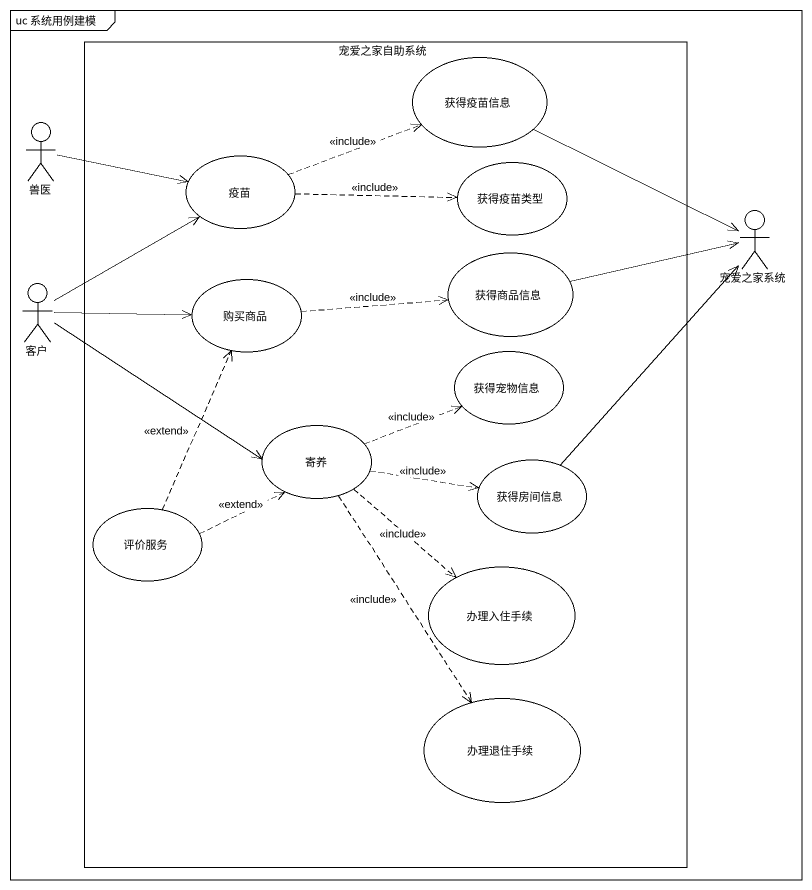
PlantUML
@startuml
mainframe uc 系统用例建模
rectangle 宠爱之家自助系统 {
  usecase 获得疫苗信息
  usecase 疫苗
  usecase 获得疫苗类型
  usecase 购买商品
  usecase 获得商品信息
  usecase 获得宠物信息
  usecase 寄养
  usecase 获得房间信息
  usecase 评价服务
  usecase 办理入住手续
  usecase 办理退住手续
}
actor 兽医
actor 宠爱之家系统
actor 客户
获得疫苗信息 -right-> 宠爱之家系统
兽医 -right-> 疫苗
疫苗 .right.> 获得疫苗信息 : <<include>>
疫苗 .right.> 获得疫苗类型 : <<include>>
客户 -up-> 疫苗
客户 -right-> 购买商品
客户 -right-> 寄养
购买商品 .right.> 获得商品信息 : <<include>>
获得商品信息 -right-> 宠爱之家系统
寄养 .right.> 获得宠物信息 : <<include>>
寄养 .right.> 获得房间信息 : <<include>>
寄养 ..> 办理入住手续 : <<include>>
寄养 ..> 办理退住手续 : <<include>>
获得房间信息 -up-> 宠爱之家系统
评价服务 .up.> 购买商品 : <<extend>>
评价服务 .right.> 寄养 : <<extend>>
@enduml
